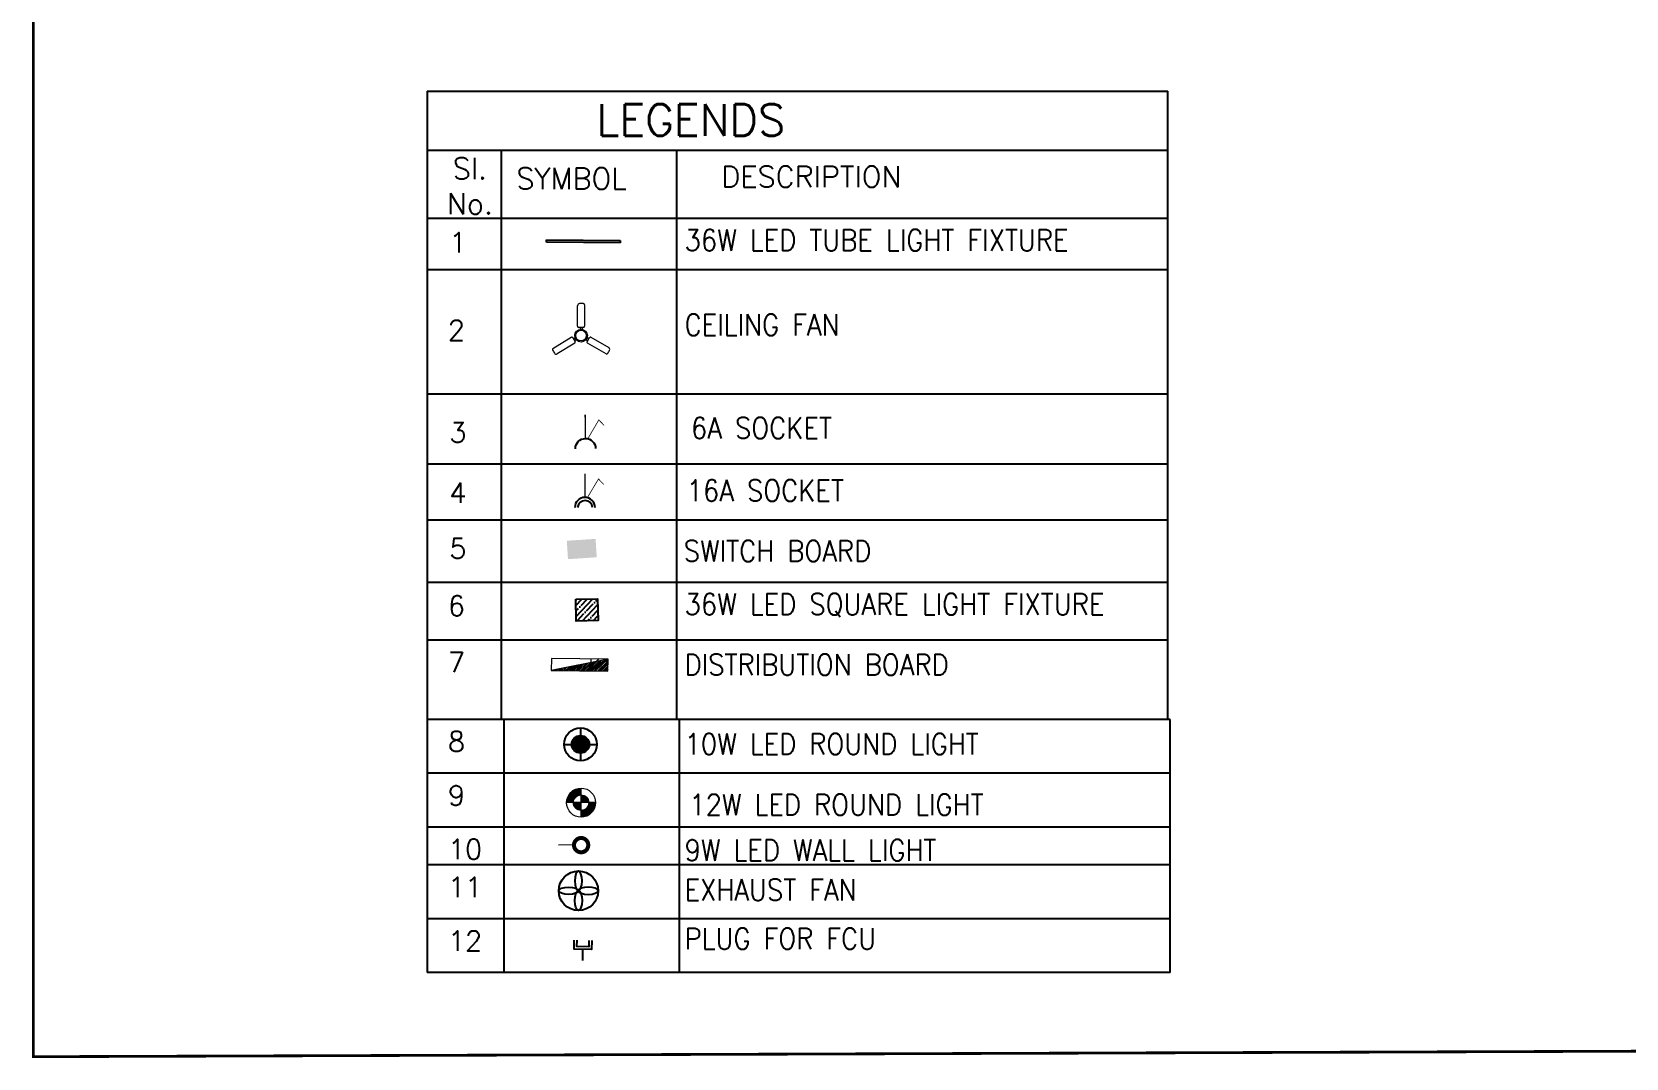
# Model space of a CAD drawing. Header units: inches. Extents: x -221585 to 401252, y -284294 to 332380.
# Drawn here: x 141612 to 145244, y 36019 to 38355 of the extents above; entities that cross this region are included whole.
import ezdxf
from ezdxf.enums import TextEntityAlignment as Align

# ---------------------------------------------------------------- set-up
doc = ezdxf.new("R2010")
doc.units = ezdxf.units.IN
doc.header["$MEASUREMENT"] = 0
for name, color, linetype, lineweight in [('-6LTG', 4, 'Continuous', 18), ('ceilingfan', 1, 'Continuous', 15), ('PIE', 7, 'Continuous', 15)]:
    doc.layers.add(name, color=color, linetype=linetype, lineweight=lineweight)
for name, color, linetype in [('A_dimension_100', 233, 'Continuous'), ('E-LIGHT', 7, 'Continuous'), ('Lighting', 8, 'Continuous'), ('Power', 7, 'Continuous'), ('UPS', 7, 'Continuous')]:
    doc.layers.add(name, color=color, linetype=linetype)
doc.styles.add('A', font='SIMPLEX', dxfattribs={"width": 0.9})

# ---------------------------------------------------------------- blocks, each defined once
blk = doc.blocks.new('Fan')
at = {"color": 6}
for p, q in [((-5.8, 15.7), (-5.8, 48.4)), ((5.2, 50.1), (5.2, 15.7)), ((3.5, 14), (-4.1, 14)), ((-1.9, 14), (-1.9, 10.8)), ((1.5, 14), (1.5, 10.8)), ((-45.2, -19.5), (-15.9, -1.9)), ((-10.2, -11.4), (-38.2, -28.2)), ((-13.6, -2.5), (-9.7, -9)), ((-12.6, -4.2), (-9.9, -2.6)), ((-10.8, -7.1), (-8.1, -5.5)), ((10.3, -7.3), (7.6, -5.8)), ((12, -4.4), (9.3, -2.8)), ((9.4, -9.1), (13.2, -2.4)), ((39.7, -28.3), (10, -11.4)), ((15.5, -1.8), (43.8, -18))]:
    blk.add_line(p, q, dxfattribs=at)
for centre, radius in [((-0.2, 0.8), 10.2), ((-0.2, 0.9), 8.5)]:
    blk.add_circle(centre, radius, dxfattribs=at)
for centre, radius, start, end in [((-2.4, 48.4), 3.4, 92.735, 180), ((-0.2, 0.9), 51, 85.7207, 92.735), ((3.5, 50.1), 1.7, 0, 85.7207), ((-4.1, 15.7), 1.7, 180, 270), ((3.5, 15.7), 1.7, 270, 0), ((-44.4, -21), 1.7, 120.9808, 206.3239), ((-0.2, 0.9), 51, 206.3239, 213.3255), ((-15, -3.4), 1.7, 30.9808, 120.9808), ((-11.1, -9.9), 1.7, 300.9808, 30.9808), ((10.8, -9.9), 1.7, 150.2708, 240.2708), ((14.6, -3.3), 1.7, 60.2708, 150.2708), ((-0.2, 0.9), 51, 325.7165, 332.7215), ((42.1, -20.9), 3.4, 332.7215, 60.2708), ((-40, -25.3), 3.4, 213.3255, 300.9808), ((40.6, -26.9), 1.7, 240.2708, 325.7165)]:
    blk.add_arc(centre, radius, start, end, dxfattribs=at)
blk = doc.blocks.new('ups 6A')
at = {"layer": 'E-LIGHT', "color": 4}
for points, const_width in [([(5905667, -1658491), (5905670, -1658287)], 11.7), ([(5905692, -1658286), (5905785, -1658448), (5905831, -1658401)], 6.64)]:
    blk.add_lwpolyline(points, dxfattribs=dict(at, const_width=const_width))
blk.add_arc((5905672, -1658200), 87.4, 179.0102, 359.0102, dxfattribs=at)
blk = doc.blocks.new('16A')
at = {"layer": 'E-LIGHT', "color": 1}
for points, const_width in [([(5916857, -1642748), (5916861, -1642952)], 11.7), ([(5916882, -1642953), (5916975, -1642791), (5917021, -1642838)], 6.64)]:
    blk.add_lwpolyline(points, dxfattribs=dict(at, const_width=const_width))
for centre, radius, start, end in [((5916862, -1643039), 87.4, 0.9898, 180.9898), ((5916863, -1643043), 64.6, 4.2725, 175.7579)]:
    blk.add_arc(centre, radius, start, end, dxfattribs=at)
blk = doc.blocks.new('1x18W DOWNLIGHT')
h = blk.add_hatch(color=5)
h.paths.add_polyline_path([(38601.25, -1238.84, 0.414214), (38596.25, -1243.84), (38601.25, -1243.84)])
h.paths.add_polyline_path([(38601.25, -1238.84), (38601.25, -1243.84), (38606.25, -1243.84, 0.414214)])
h.paths.add_polyline_path([(38606.25, -1243.84), (38601.25, -1243.84), (38601.25, -1248.84, 0.414214)])
h.paths.add_polyline_path([(38601.25, -1243.84), (38596.25, -1243.84, 0.414214), (38601.25, -1248.84)])
at = {"color": 5}
for p, q in [((38601.25, -1253.24), (38601.25, -1234.44)), ((38610.65, -1243.84), (38591.85, -1243.84))]:
    blk.add_line(p, q, dxfattribs=at)
for radius in [9.4, 5]:
    blk.add_circle((38601.25, -1243.84), radius, dxfattribs=at)
blk = doc.blocks.new('LED DownLight')
at = {"layer": '-6LTG'}
for points in [[(-34, 49), (-34, 93, 0.414214), (-127, 0), (-84, 0, -0.414214)], [(-34, 0), (-84, 0, 0.414214), (-34, -49)], [(-34, 49), (-34, 0), (15, 0, 0.414214)], [(58, 0), (15, 0, -0.414214), (-34, -49), (-34, -93, 0.414214)]]:
    blk.add_hatch(color=5, dxfattribs=at).paths.add_polyline_path(points)
at = {"layer": '-6LTG', "color": 5}
for p, q in [((58, 0), (-127, 0)), ((-34, -93), (-34, 93))]:
    blk.add_line(p, q, dxfattribs=at)
for radius in [92.8, 49.4]:
    blk.add_circle((-34, 0), radius, dxfattribs=at)
blk = doc.blocks.new('w.l')
at = {"layer": 'PIE', "color": 6}
blk.add_line((109349.8, 39723.6), (109371.7, 39720.1), dxfattribs=at)
at = {"layer": 'PIE', "color": 6, "const_width": 6.59}
blk.add_lwpolyline([(109337.4, 39737.9, 1), (109333.8, 39715, 1)], format="xyb", close=True, dxfattribs=at)

msp = doc.modelspace()

# ---------------------------------------------------------------- hatches: boundary and pattern name
at = {"ltscale": 10}
h = msp.add_hatch(dxfattribs=at)
h.set_pattern_fill('ANSI35', color=1, scale=70, angle=1.3779)
h.set_pattern_definition([(46.377854, (-68186.146, -222997.637), (-12.6683419, 12.07323955), []), (46.377854, (-68173.775, -222997.34), (-12.6683419, 12.07323955), [21.875, -4.375, 0, -4.375])])
h.paths.add_polyline_path([(142901.8, 37014.7), (142900.6, 37064.4), (142850.9, 37063.2), (142852.1, 37013.6)])

# ---------------------------------------------------------------- linework, layer by layer
at = {"color": 3}
for p, q in [((142512.7, 38219.9), (144199.9, 38219.9)), ((142512.7, 38219.9), (142512.7, 36789.8)), ((144199.9, 38206.8), (144199.9, 38219.9)), ((144199.9, 36789.8), (144199.9, 38206.8)), ((144199.9, 38085), (142512.7, 38085)), ((142681.4, 38085), (142681.4, 36789.8)), ((143080.9, 38085), (143080.9, 36789.8)), ((143080.9, 38085), (143080.9, 36789.8)), ((142512.7, 37930.8), (143080.9, 37930.8)), ((143080.9, 37930.8), (144199.9, 37930.8)), ((142512.7, 37814.1), (143080.9, 37814.1)), ((143080.9, 37814.1), (144199.9, 37814.1)), ((142512.7, 37530.7), (143080.9, 37530.7)), ((143080.9, 37530.7), (144199.9, 37530.7)), ((142512.7, 37371.7), (143080.9, 37371.7)), ((143080.9, 37371.7), (144199.9, 37371.7)), ((142512.7, 37243.8), (143080.9, 37243.8)), ((143080.9, 37243.8), (144199.9, 37243.8)), ((142512.7, 37102), (143080.9, 37102)), ((143080.9, 37102), (144199.9, 37102)), ((142512.7, 36970.6), (143080.9, 36970.6)), ((143080.9, 36970.6), (144199.9, 36970.6)), ((144199.9, 36789.8), (142512.7, 36789.8)), ((142512.7, 36789.8), (142512.7, 36213.3)), ((144205.7, 36789.8), (142512.7, 36789.8)), ((142687.2, 36789.8), (142687.2, 36213.3)), ((143086.8, 36789.8), (143086.8, 36213.3)), ((144205.7, 36213.3), (144205.7, 36789.8)), ((144205.7, 36667.2), (142512.7, 36667.2)), ((144205.7, 36544.6), (142512.7, 36544.6)), ((144205.7, 36458.4), (142512.7, 36458.4)), ((144205.7, 36335.9), (142512.7, 36335.9)), ((144205.7, 36213.3), (142512.7, 36213.3))]:
    msp.add_line(p, q, dxfattribs=at)
at = {"color": 5}
for p, q in [((142784.4, 37881.6), (142952.3, 37880.2)), ((142784.4, 37876.5), (142784.4, 37881.6)), ((142952.2, 37875.1), (142784.4, 37876.5)), ((142952.3, 37880.2), (142952.2, 37875.1))]:
    msp.add_line(p, q, dxfattribs=at)
at = {"color": 6, "const_width": 6.3}
msp.add_lwpolyline([(141615.1, 36021.8), (141615.1, 41852.6), (150230.4, 41882.2), (150230.4, 36051.4)], close=True, dxfattribs=at)
at = {"color": 1, "ltscale": 10}
msp.add_lwpolyline([(142850.9, 37063.2), (142900.6, 37064.4), (142901.8, 37014.7), (142852.1, 37013.6)], close=True, dxfattribs=at)
at = {"color": 30, "linetype": 'Continuous', "lineweight": 9, "true_color": 0x00001e}
msp.add_lwpolyline([(142924.6, 36926.8), (142795.6, 36928.4), (142795.1, 36901.2), (142924.1, 36899.6), (142924.6, 36926.8), (142795.1, 36901.2)], dxfattribs=at)
msp.add_lwpolyline([(142924.6, 36926.8), (142795.6, 36928.4), (142795.1, 36901.2), (142924.1, 36899.6), (142924.6, 36926.8), (142795.1, 36901.2)], dxfattribs=at)
at = {"color": 1, "linetype": 'Continuous', "lineweight": 9, "true_color": 0x000001}
for points in [[(142806.1, 36903.5), (142804.2, 36901.4), (142804.2, 36901.4)], [(142806.1, 36903.5), (142804.2, 36901.4), (142804.2, 36901.4)], [(142810.9, 36904.5), (142807.3, 36901.3), (142807.3, 36901.3)], [(142810.9, 36904.5), (142807.3, 36901.3), (142807.3, 36901.3)], [(142816.4, 36905.1), (142811.4, 36901.1), (142811.4, 36901.1)], [(142816.4, 36905.1), (142811.4, 36901.1), (142811.4, 36901.1)], [(142821, 36906.5), (142815.5, 36901.2), (142815.5, 36901.2)], [(142821, 36906.5), (142815.5, 36901.2), (142815.5, 36901.2)], [(142825.9, 36907.4), (142819.2, 36900.8), (142819.2, 36900.8)], [(142825.9, 36907.4), (142819.2, 36900.8), (142819.2, 36900.8)], [(142830.7, 36908.4), (142823.3, 36900.5), (142823.3, 36900.5)], [(142830.7, 36908.4), (142823.3, 36900.5), (142823.3, 36900.5)], [(142836.1, 36909), (142827.4, 36900.7), (142827.4, 36900.7)], [(142836.1, 36909), (142827.4, 36900.7), (142827.4, 36900.7)], [(142840.9, 36909.9), (142830.8, 36901.2), (142830.8, 36901.2)], [(142840.9, 36909.9), (142830.8, 36901.2), (142830.8, 36901.2)], [(142845.6, 36911.3), (142834.9, 36901), (142834.9, 36901)], [(142845.6, 36911.3), (142834.9, 36901), (142834.9, 36901)], [(142850.4, 36912.2), (142839, 36901.1), (142839, 36901.1)], [(142850.4, 36912.2), (142839, 36901.1), (142839, 36901.1)], [(142855.2, 36913.2), (142842.7, 36900.7), (142842.7, 36900.7)], [(142855.2, 36913.2), (142842.7, 36900.7), (142842.7, 36900.7)], [(142859.7, 36913.5), (142846.3, 36900.3), (142846.3, 36900.3)], [(142859.7, 36913.5), (142846.3, 36900.3), (142846.3, 36900.3)], [(142865, 36914.6), (142850.4, 36900.5), (142850.4, 36900.5)], [(142865, 36914.6), (142850.4, 36900.5), (142850.4, 36900.5)], [(142869.7, 36916), (142854.1, 36900.1), (142854.1, 36900.1)], [(142869.7, 36916), (142854.1, 36900.1), (142854.1, 36900.1)], [(142874.5, 36916.9), (142857.9, 36900.7), (142857.9, 36900.7)], [(142874.5, 36916.9), (142857.9, 36900.7), (142857.9, 36900.7)], [(142879.5, 36917.4), (142862.1, 36900.4), (142862.1, 36900.4)], [(142879.5, 36917.4), (142862.1, 36900.4), (142862.1, 36900.4)], [(142884.8, 36918.5), (142865.7, 36900.5), (142865.7, 36900.5)], [(142884.8, 36918.5), (142865.7, 36900.5), (142865.7, 36900.5)], [(142889.6, 36919.4), (142869.8, 36900.2), (142869.8, 36900.2)], [(142889.6, 36919.4), (142869.8, 36900.2), (142869.8, 36900.2)], [(142894.3, 36920.8), (142873.9, 36900.4), (142873.9, 36900.4)], [(142894.3, 36920.8), (142873.9, 36900.4), (142873.9, 36900.4)], [(142899.1, 36921.7), (142877.6, 36900), (142877.6, 36900)], [(142899.1, 36921.7), (142877.6, 36900), (142877.6, 36900)], [(142904.5, 36922.3), (142881.6, 36900.2), (142881.6, 36900.2)], [(142904.5, 36922.3), (142881.6, 36900.2), (142881.6, 36900.2)], [(142909.3, 36923.3), (142884.8, 36899.6), (142884.8, 36899.6)], [(142909.3, 36923.3), (142884.8, 36899.6), (142884.8, 36899.6)], [(142885.4, 36928.3), (142885.2, 36917), (142885.2, 36917)], [(142914.1, 36924.2), (142888.7, 36900.3), (142888.7, 36900.3)], [(142914.1, 36924.2), (142888.7, 36900.3), (142888.7, 36900.3)], [(142918.8, 36925.6), (142892.9, 36900), (142892.9, 36900)], [(142918.8, 36925.6), (142892.9, 36900), (142892.9, 36900)], [(142924.1, 36926.7), (142896.4, 36900), (142896.4, 36900)], [(142924.1, 36926.7), (142896.4, 36900), (142896.4, 36900)], [(142925.1, 36923.4), (142900.6, 36899.7), (142900.6, 36899.7)], [(142925.1, 36923.4), (142900.6, 36899.7), (142900.6, 36899.7)], [(142924.8, 36919.2), (142904.6, 36899.9), (142904.6, 36899.9)], [(142924.8, 36919.2), (142904.6, 36899.9), (142904.6, 36899.9)], [(142924.4, 36915.5), (142908.3, 36899.5), (142908.3, 36899.5)], [(142924.4, 36915.5), (142908.3, 36899.5), (142908.3, 36899.5)], [(142924.6, 36911.5), (142912.5, 36899.2), (142912.5, 36899.2)], [(142924.6, 36911.5), (142912.5, 36899.2), (142912.5, 36899.2)], [(142924.3, 36907.4), (142916.3, 36899.9), (142916.3, 36899.9)], [(142924.3, 36907.4), (142916.3, 36899.9), (142916.3, 36899.9)], [(142924.8, 36903.9), (142920.4, 36900.1), (142920.4, 36900.1)], [(142924.8, 36903.9), (142920.4, 36900.1), (142920.4, 36900.1)], [(142921.2, 36927.9), (142921.2, 36917.7), (142921.2, 36917.7)], [(142796.5, 36901.7), (142796.6, 36901.2), (142796.6, 36901.2)], [(142796.5, 36901.7), (142796.6, 36901.2), (142796.6, 36901.2)], [(142801.3, 36902.6), (142800.2, 36901.2), (142800.2, 36901.2)], [(142801.3, 36902.6), (142800.2, 36901.2), (142800.2, 36901.2)], [(142924.5, 36899.8), (142923.6, 36899.5), (142923.6, 36899.5)], [(142924.5, 36899.8), (142923.6, 36899.5), (142923.6, 36899.5)]]:
    msp.add_lwpolyline(points, dxfattribs=at)
at = {"color": 8, "linetype": 'Continuous', "lineweight": 5, "true_color": 0x767676}
msp.add_lwpolyline([(142835, 36902.5), (142836.8, 36903.1), (142853.3, 36909.5), (142861.1, 36913.9)], dxfattribs=at)
at = {"color": 8, "linetype": 'Continuous', "lineweight": 9, "true_color": 0x000008}
msp.add_lwpolyline([(142885.1, 36908.9), (142904.7, 36928.5), (142904.7, 36928.5)], dxfattribs=at)
msp.add_lwpolyline([(142885.1, 36908.9), (142904.7, 36928.5), (142904.7, 36928.5)], dxfattribs=at)
msp.add_lwpolyline([(142885.1, 36908.9), (142904.7, 36928.5), (142904.7, 36928.5)], dxfattribs=at)
at = {"color": 5}
msp.add_circle((142857.2, 36399.6), 45, dxfattribs=at)
at = {"color": 5, "extrusion": (0, 0, -1)}
for centre, major_axis, ratio in [((142857.2, 36422.1), (0, -22.5), 0.361042), ((142879.7, 36399.6), (-22.5, 0), 0.363524)]:
    msp.add_ellipse(centre, major_axis=major_axis, ratio=ratio, dxfattribs=at)
at = {"color": 5}
for centre, major_axis, ratio in [((142834.7, 36399.6), (22.5, 0), 0.363524), ((142857.2, 36377.1), (0, 22.5), 0.361042)]:
    msp.add_ellipse(centre, major_axis=major_axis, ratio=ratio, dxfattribs=at)
at = {"color": 3, "ltscale": 10}
msp.add_solid([(142830.7, 37196.5), (142896.2, 37200.7), (142833.4, 37154.5), (142898.9, 37158.8)], dxfattribs=at)
at = {"layer": 'A_dimension_100', "color": 3, "ltscale": 0.05}
for points in [[(142887.5, 36286.1), (142887, 36265.9), (142847.2, 36266.8), (142847.7, 36287.1)], [(142881.2, 36286.3), (142880.9, 36272.3), (142853.6, 36273), (142854, 36287)], [(142866.8, 36266.4), (142866.2, 36241)]]:
    msp.add_lwpolyline(points, dxfattribs=at)

# ---------------------------------------------------------------- block references
at = {"xscale": 1.399999999999999, "yscale": 1.399999999999999, "zscale": 1.399999999999999, "rotation": 189.6404533713907}
msp.add_blockref('w.l', (284457.6, 116968.9), dxfattribs=at)
at = {"layer": 'ceilingfan', "xscale": 1.428425670840644, "yscale": 1.428425670840644, "zscale": 1.428425670840644}
msp.add_blockref('Fan', (142863.5, 37662.3), dxfattribs=at)
at = {"layer": 'Lighting', "color": 8, "xscale": 3.970890562808827, "yscale": 3.970890562808827, "zscale": 3.970890562808827, "rotation": 180}
msp.add_blockref('1x18W DOWNLIGHT', (296143.2, 31793.8), dxfattribs=at)
at = {"layer": 'Lighting', "linetype": 'Continuous', "xscale": 0.3557970566093919, "yscale": 0.3557970566093919, "zscale": 0.3557970566093919}
msp.add_blockref('LED DownLight', (142875.3, 36600.2), dxfattribs=at)
at = {"layer": 'Power', "xscale": 0.2640240205127439, "yscale": 0.2640240205127439, "zscale": 0.2640240205127439, "rotation": 359.1776400023923}
msp.add_blockref('16A', (-1412934.6, 493450.4), dxfattribs=at)
at = {"layer": 'UPS', "color": 3, "xscale": -0.264244497741048, "yscale": 0.2642444977410482, "zscale": 0.2642444977410482, "rotation": 179.6094359795521}
msp.add_blockref('ups 6A', (-1420618.6, -390116.2), dxfattribs=at)

# ---------------------------------------------------------------- texts
at = {"color": 7, "style": 'A'}
for s, height, p in [('LEGENDS', 72.21, (142898, 38118.5)), ('1', 45.6, (142563.2, 37852.9)), ('2', 45.6, (142559.6, 37652.7)), ('3', 45.6, (142563.2, 37420.3)), ('4', 45.6, (142563.2, 37282.9)), ('5', 45.6, (142563.2, 37156)), ('6', 45.6, (142559.8, 37025.7)), ('7', 45.6, (142559.8, 36897.3)), ('8', 45.6, (142559.8, 36716.5)), ('9', 45.6, (142559.8, 36593.9)), ('10', 45.61, (142559.8, 36471.3)), ('11', 45.61, (142559.8, 36385.1)), ('12', 45.61, (142559.8, 36262.5))]:
    msp.add_text(s, height=height, dxfattribs=at).set_placement(p)
at = {"color": 0, "style": 'A'}
for s, p in [('Sl.', (142610, 38019.8)), ('No.', (142610, 37940))]:
    msp.add_text(s, height=48.14, dxfattribs=at).set_placement(p, align=Align.CENTER)
for s, height, p in [('SYMBOL', 48.14, (142715.6, 37997)), ('DESCRIPTION', 48.142, (143182.7, 38001.3))]:
    msp.add_text(s, height=height, dxfattribs=at).set_placement(p)
at = {"color": 0, "attachment_point": 1, "style": 'A'}
for s, width, insert, char_height in [('36W LED TUBE LIGHT FIXTURE', 6955.156, (143099, 37904.9), 48.142), ('CEILING FAN', 5688.689, (143099, 37712.2), 48.142), ('6A SOCKET', 6494.613, (143113.5, 37477.2), 48.14), ('16A SOCKET', 5496.796, (143103.7, 37334.8), 48.14), ('SWITCH BOARD', 5722.242, (143097.1, 37197), 48.142), ('36W LED SQUARE LIGHT FIXTURE', 6955.156, (143099, 37076.1), 48.142), ('DISTRIBUTION BOARD', 8106.989, (143099, 36938.6), 48.142), ('10W LED ROUND LIGHT', 8106.989, (143099, 36757.8), 48.142), ('12W LED ROUND LIGHT', 8106.989, (143109.9, 36619.8), 48.142), ('9W LED WALL LIGHT', 8106.989, (143099, 36516.1), 48.142), ('EXHAUST FAN', 8106.989, (143099, 36425.7), 48.142), ('PLUG FOR FCU', 8106.989, (143099, 36314.6), 48.142)]:
    msp.add_mtext_dynamic_manual_height_columns(s, width=width, gutter_width=12.5, heights=[0], dxfattribs=dict(at, insert=insert, char_height=char_height))

doc.saveas('drawing.dxf')
